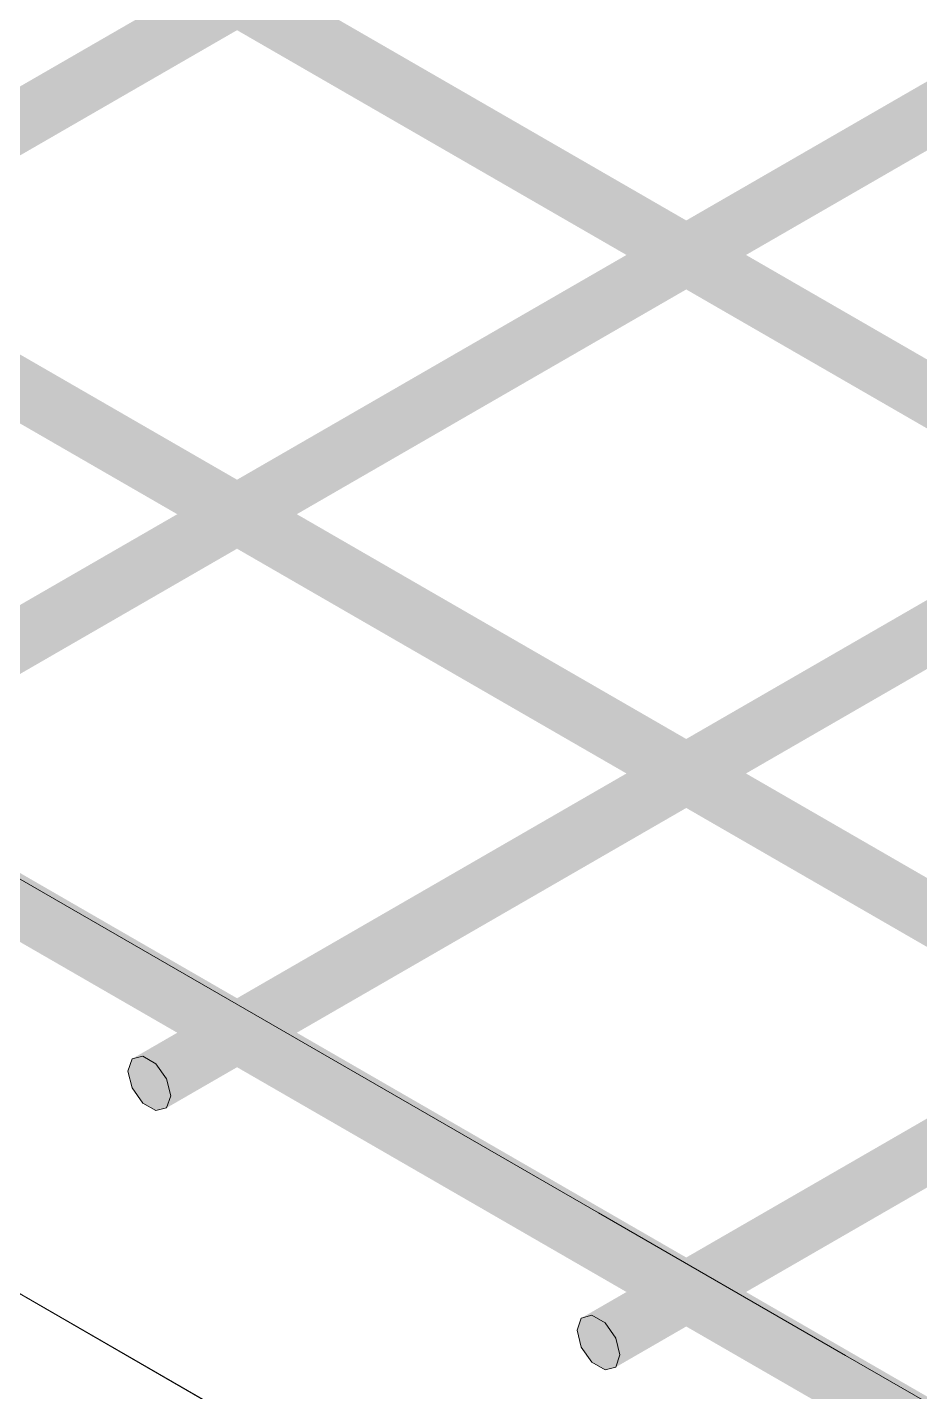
# Model space of a CAD drawing. Header units: metres. Extents: x 349122 to 349453, y 9281252 to 9281971.
# Drawn here: x 349267.884 to 349268.228, y 9281653.451 to 9281653.977 of the extents above; entities that cross this region are included whole.
import ezdxf

# ---------------------------------------------------------------- set-up
doc = ezdxf.new("R2010")
doc.units = ezdxf.units.M
doc.header["$LTSCALE"] = 0.25
doc.layers.add('ISO-3D', color=7, linetype='CONTINUOUS', lineweight=13)
doc.layers.add('ISO-3D-ARISTAS', color=250, linetype='CONTINUOUS', lineweight=13)

msp = doc.modelspace()

# ---------------------------------------------------------------- linework, layer by layer
at = {"layer": 'ISO-3D', "true_color": 0x603d28}
for points in [[(349268.00614, 9281653.97535), (349268.00456, 9281653.98004), (349267.92353, 9281654.02304), (349267.92195, 9281654.02773)], [(349267.98964, 9281653.96583), (349267.99121, 9281653.96114), (349267.90703, 9281654.01352), (349267.90861, 9281654.00883)], [(349267.99121, 9281653.96114), (349267.99534, 9281653.96006), (349267.90861, 9281654.00883), (349267.91273, 9281654.00775)], [(349268.08717, 9281653.93235), (349268.08304, 9281653.93343), (349268.00456, 9281653.98004), (349268.00044, 9281653.98112)], [(349268.08874, 9281653.92766), (349268.08717, 9281653.93235), (349268.00614, 9281653.97535), (349268.00456, 9281653.98004)], [(349268.07224, 9281653.91813), (349268.07382, 9281653.91344), (349267.98964, 9281653.96583), (349267.99121, 9281653.96114)], [(349268.07382, 9281653.91344), (349268.07794, 9281653.91237), (349267.99121, 9281653.96114), (349267.99534, 9281653.96006)], [(349268.16977, 9281653.88466), (349268.16565, 9281653.88573), (349268.08717, 9281653.93235), (349268.08304, 9281653.93343)], [(349268.17135, 9281653.87997), (349268.16977, 9281653.88466), (349268.08874, 9281653.92766), (349268.08717, 9281653.93235)], [(349268.15485, 9281653.87044), (349268.15642, 9281653.86575), (349268.07224, 9281653.91813), (349268.07382, 9281653.91344)], [(349268.15642, 9281653.86575), (349268.16055, 9281653.86467), (349268.07382, 9281653.91344), (349268.07794, 9281653.91237)], [(349268.25238, 9281653.83696), (349268.24825, 9281653.83804), (349268.16977, 9281653.88466), (349268.16565, 9281653.88573)], [(349267.91396, 9281653.83235), (349267.90984, 9281653.83343), (349267.83136, 9281653.88004), (349267.82723, 9281653.88112)], [(349268.25395, 9281653.83227), (349268.25238, 9281653.83696), (349268.17135, 9281653.87997), (349268.16977, 9281653.88466)], [(349267.91554, 9281653.82766), (349267.91396, 9281653.83235), (349267.83293, 9281653.87535), (349267.83136, 9281653.88004)], [(349268.23745, 9281653.82275), (349268.23903, 9281653.81806), (349268.15485, 9281653.87044), (349268.15642, 9281653.86575)], [(349267.89904, 9281653.81813), (349267.90061, 9281653.81344), (349267.81643, 9281653.86583), (349267.81801, 9281653.86114)], [(349268.23903, 9281653.81806), (349268.24315, 9281653.81698), (349268.15642, 9281653.86575), (349268.16055, 9281653.86467)], [(349267.90061, 9281653.81344), (349267.90474, 9281653.81237), (349267.81801, 9281653.86114), (349267.82213, 9281653.86006)], [(349267.99657, 9281653.78466), (349267.99244, 9281653.78573), (349267.91396, 9281653.83235), (349267.90984, 9281653.83343)], [(349267.99814, 9281653.77997), (349267.99657, 9281653.78466), (349267.91554, 9281653.82766), (349267.91396, 9281653.83235)], [(349267.98164, 9281653.77044), (349267.98322, 9281653.76575), (349267.89904, 9281653.81813), (349267.90061, 9281653.81344)], [(349267.98322, 9281653.76575), (349267.98734, 9281653.76467), (349267.90061, 9281653.81344), (349267.90474, 9281653.81237)], [(349268.07917, 9281653.73696), (349268.07505, 9281653.73804), (349267.99657, 9281653.78466), (349267.99244, 9281653.78573)], [(349268.08075, 9281653.73227), (349268.07917, 9281653.73696), (349267.99814, 9281653.77997), (349267.99657, 9281653.78466)], [(349268.06425, 9281653.72275), (349268.06582, 9281653.71806), (349267.98164, 9281653.77044), (349267.98322, 9281653.76575)], [(349268.06582, 9281653.71806), (349268.06995, 9281653.71698), (349267.98322, 9281653.76575), (349267.98734, 9281653.76467)], [(349268.16178, 9281653.68927), (349268.15765, 9281653.69035), (349268.07917, 9281653.73696), (349268.07505, 9281653.73804)], [(349268.16335, 9281653.68458), (349268.16178, 9281653.68927), (349268.08075, 9281653.73227), (349268.07917, 9281653.73696)], [(349268.14685, 9281653.67506), (349268.14843, 9281653.67037), (349268.06425, 9281653.72275), (349268.06582, 9281653.71806)], [(349268.14843, 9281653.67037), (349268.15255, 9281653.66929), (349268.06582, 9281653.71806), (349268.06995, 9281653.71698)], [(349267.90597, 9281653.63696), (349267.90184, 9281653.63804), (349267.82336, 9281653.68466), (349267.81924, 9281653.68573)], [(349268.24438, 9281653.64158), (349268.24026, 9281653.64266), (349268.16178, 9281653.68927), (349268.15765, 9281653.69035)], [(349268.24596, 9281653.63689), (349268.24438, 9281653.64158), (349268.16335, 9281653.68458), (349268.16178, 9281653.68927)], [(349267.90754, 9281653.63227), (349267.90597, 9281653.63696), (349267.82494, 9281653.67997), (349267.82336, 9281653.68466)], [(349268.22946, 9281653.62736), (349268.23104, 9281653.62268), (349268.14685, 9281653.67506), (349268.14843, 9281653.67037)], [(349267.89104, 9281653.62275), (349267.89262, 9281653.61806), (349267.80844, 9281653.67044), (349267.81001, 9281653.66575)], [(349268.23104, 9281653.62268), (349268.23516, 9281653.6216), (349268.14843, 9281653.67037), (349268.15255, 9281653.66929)], [(349267.89262, 9281653.61806), (349267.89674, 9281653.61698), (349267.81001, 9281653.66575), (349267.81414, 9281653.66467)], [(349267.98857, 9281653.58927), (349267.98445, 9281653.59035), (349267.90597, 9281653.63696), (349267.90184, 9281653.63804)], [(349267.99015, 9281653.58458), (349267.98857, 9281653.58927), (349267.90754, 9281653.63227), (349267.90597, 9281653.63696)], [(349267.97365, 9281653.57506), (349267.97523, 9281653.57037), (349267.89104, 9281653.62275), (349267.89262, 9281653.61806)], [(349267.97523, 9281653.57037), (349267.97935, 9281653.56929), (349267.89262, 9281653.61806), (349267.89674, 9281653.61698)], [(349268.07118, 9281653.54158), (349268.06705, 9281653.54266), (349267.98857, 9281653.58927), (349267.98445, 9281653.59035)], [(349268.07275, 9281653.53689), (349268.07118, 9281653.54158), (349267.99015, 9281653.58458), (349267.98857, 9281653.58927)], [(349268.05626, 9281653.52736), (349268.05783, 9281653.52268), (349267.97365, 9281653.57506), (349267.97523, 9281653.57037)], [(349268.05783, 9281653.52268), (349268.06195, 9281653.5216), (349267.97523, 9281653.57037), (349267.97935, 9281653.56929)], [(349268.15378, 9281653.49389), (349268.14966, 9281653.49497), (349268.07118, 9281653.54158), (349268.06705, 9281653.54266)], [(349268.15536, 9281653.4892), (349268.15378, 9281653.49389), (349268.07275, 9281653.53689), (349268.07118, 9281653.54158)], [(349268.13886, 9281653.47967), (349268.14044, 9281653.47498), (349268.05626, 9281653.52736), (349268.05783, 9281653.52268)], [(349268.14044, 9281653.47498), (349268.14456, 9281653.4739), (349268.05783, 9281653.52268), (349268.06195, 9281653.5216)], [(349268.23639, 9281653.44619), (349268.23226, 9281653.44727), (349268.15378, 9281653.49389), (349268.14966, 9281653.49497)], [(349268.23796, 9281653.4415), (349268.23639, 9281653.44619), (349268.15536, 9281653.4892), (349268.15378, 9281653.49389)], [(349268.22147, 9281653.43198), (349268.22304, 9281653.42729), (349268.13886, 9281653.47967), (349268.14044, 9281653.47498)], [(349268.22304, 9281653.42729), (349268.22717, 9281653.42621), (349268.14044, 9281653.47498), (349268.14456, 9281653.4739)]]:
    msp.add_solid(points, dxfattribs=at)
at = {"layer": 'ISO-3D', "true_color": 0x865538}
for points in [[(349267.99534, 9281653.97818), (349267.99121, 9281653.97233), (349267.91273, 9281654.02587), (349267.90861, 9281654.02003)], [(349268.00044, 9281653.963), (349268.00456, 9281653.96884), (349267.91783, 9281654.01069), (349267.92195, 9281654.01654)], [(349268.07794, 9281653.93048), (349268.07382, 9281653.92464), (349267.99534, 9281653.97818), (349267.99121, 9281653.97233)], [(349268.08304, 9281653.91531), (349268.08717, 9281653.92115), (349268.00044, 9281653.963), (349268.00456, 9281653.96884)], [(349268.16055, 9281653.88279), (349268.15642, 9281653.87695), (349268.07794, 9281653.93048), (349268.07382, 9281653.92464)], [(349268.16565, 9281653.86762), (349268.16977, 9281653.87346), (349268.08304, 9281653.91531), (349268.08717, 9281653.92115)], [(349268.24315, 9281653.8351), (349268.23903, 9281653.82926), (349268.16055, 9281653.88279), (349268.15642, 9281653.87695)], [(349267.90474, 9281653.83048), (349267.90061, 9281653.82464), (349267.82213, 9281653.87818), (349267.81801, 9281653.87233)], [(349268.24825, 9281653.81992), (349268.25238, 9281653.82577), (349268.16565, 9281653.86762), (349268.16977, 9281653.87346)], [(349267.90984, 9281653.81531), (349267.91396, 9281653.82115), (349267.82723, 9281653.863), (349267.83136, 9281653.86884)], [(349267.98734, 9281653.78279), (349267.98322, 9281653.77695), (349267.90474, 9281653.83048), (349267.90061, 9281653.82464)], [(349267.99244, 9281653.76762), (349267.99657, 9281653.77346), (349267.90984, 9281653.81531), (349267.91396, 9281653.82115)], [(349268.06995, 9281653.7351), (349268.06582, 9281653.72926), (349267.98734, 9281653.78279), (349267.98322, 9281653.77695)], [(349268.07505, 9281653.71992), (349268.07917, 9281653.72577), (349267.99244, 9281653.76762), (349267.99657, 9281653.77346)], [(349268.15255, 9281653.68741), (349268.14843, 9281653.68156), (349268.06995, 9281653.7351), (349268.06582, 9281653.72926)], [(349268.15765, 9281653.67223), (349268.16178, 9281653.67807), (349268.07505, 9281653.71992), (349268.07917, 9281653.72577)], [(349268.23516, 9281653.63971), (349268.23104, 9281653.63387), (349268.15255, 9281653.68741), (349268.14843, 9281653.68156)], [(349267.89674, 9281653.6351), (349267.89262, 9281653.62926), (349267.81414, 9281653.68279), (349267.81001, 9281653.67695)], [(349268.24026, 9281653.62454), (349268.24438, 9281653.63038), (349268.15765, 9281653.67223), (349268.16178, 9281653.67807)], [(349267.90184, 9281653.61992), (349267.90597, 9281653.62577), (349267.81924, 9281653.66762), (349267.82336, 9281653.67346)], [(349267.97935, 9281653.58741), (349267.97523, 9281653.58156), (349267.89674, 9281653.6351), (349267.89262, 9281653.62926)], [(349267.98445, 9281653.57223), (349267.98857, 9281653.57807), (349267.90184, 9281653.61992), (349267.90597, 9281653.62577)], [(349268.06195, 9281653.53971), (349268.05783, 9281653.53387), (349267.97935, 9281653.58741), (349267.97523, 9281653.58156)], [(349268.06705, 9281653.52454), (349268.07118, 9281653.53038), (349267.98445, 9281653.57223), (349267.98857, 9281653.57807)], [(349268.14456, 9281653.49202), (349268.14044, 9281653.48618), (349268.06195, 9281653.53971), (349268.05783, 9281653.53387)], [(349268.14966, 9281653.47685), (349268.15378, 9281653.48269), (349268.06705, 9281653.52454), (349268.07118, 9281653.53038)], [(349268.22717, 9281653.44433), (349268.22304, 9281653.43849), (349268.14456, 9281653.49202), (349268.14044, 9281653.48618)], [(349268.23226, 9281653.42916), (349268.23639, 9281653.435), (349268.14966, 9281653.47685), (349268.15378, 9281653.48269)]]:
    msp.add_solid(points, dxfattribs=at)
at = {"layer": 'ISO-3D', "true_color": 0x7b4f34}
for points in [[(349268.00456, 9281653.96884), (349268.00614, 9281653.97535), (349267.92195, 9281654.01654), (349267.92353, 9281654.02304)], [(349267.99121, 9281653.97233), (349267.98964, 9281653.96583), (349267.90861, 9281654.02003), (349267.90703, 9281654.01352)], [(349268.08717, 9281653.92115), (349268.08874, 9281653.92766), (349268.00456, 9281653.96884), (349268.00614, 9281653.97535)], [(349268.07382, 9281653.92464), (349268.07224, 9281653.91813), (349267.99121, 9281653.97233), (349267.98964, 9281653.96583)], [(349268.16977, 9281653.87346), (349268.17135, 9281653.87997), (349268.08717, 9281653.92115), (349268.08874, 9281653.92766)], [(349268.15642, 9281653.87695), (349268.15485, 9281653.87044), (349268.07382, 9281653.92464), (349268.07224, 9281653.91813)], [(349267.91396, 9281653.82115), (349267.91554, 9281653.82766), (349267.83136, 9281653.86884), (349267.83293, 9281653.87535)], [(349268.23903, 9281653.82926), (349268.23745, 9281653.82275), (349268.15642, 9281653.87695), (349268.15485, 9281653.87044)], [(349268.25238, 9281653.82577), (349268.25395, 9281653.83227), (349268.16977, 9281653.87346), (349268.17135, 9281653.87997)], [(349267.90061, 9281653.82464), (349267.89904, 9281653.81813), (349267.81801, 9281653.87233), (349267.81643, 9281653.86583)], [(349267.99657, 9281653.77346), (349267.99814, 9281653.77997), (349267.91396, 9281653.82115), (349267.91554, 9281653.82766)], [(349267.98322, 9281653.77695), (349267.98164, 9281653.77044), (349267.90061, 9281653.82464), (349267.89904, 9281653.81813)], [(349268.06582, 9281653.72926), (349268.06425, 9281653.72275), (349267.98322, 9281653.77695), (349267.98164, 9281653.77044)], [(349268.07917, 9281653.72577), (349268.08075, 9281653.73227), (349267.99657, 9281653.77346), (349267.99814, 9281653.77997)], [(349268.14843, 9281653.68156), (349268.14685, 9281653.67506), (349268.06582, 9281653.72926), (349268.06425, 9281653.72275)], [(349268.16178, 9281653.67807), (349268.16335, 9281653.68458), (349268.07917, 9281653.72577), (349268.08075, 9281653.73227)], [(349268.23104, 9281653.63387), (349268.22946, 9281653.62736), (349268.14843, 9281653.68156), (349268.14685, 9281653.67506)], [(349268.24438, 9281653.63038), (349268.24596, 9281653.63689), (349268.16178, 9281653.67807), (349268.16335, 9281653.68458)], [(349267.89262, 9281653.62926), (349267.89104, 9281653.62275), (349267.81001, 9281653.67695), (349267.80844, 9281653.67044)], [(349267.90597, 9281653.62577), (349267.90754, 9281653.63227), (349267.82336, 9281653.67346), (349267.82494, 9281653.67997)], [(349267.97523, 9281653.58156), (349267.97365, 9281653.57506), (349267.89262, 9281653.62926), (349267.89104, 9281653.62275)], [(349267.98857, 9281653.57807), (349267.99015, 9281653.58458), (349267.90597, 9281653.62577), (349267.90754, 9281653.63227)], [(349268.05783, 9281653.53387), (349268.05626, 9281653.52736), (349267.97523, 9281653.58156), (349267.97365, 9281653.57506)], [(349268.07118, 9281653.53038), (349268.07275, 9281653.53689), (349267.98857, 9281653.57807), (349267.99015, 9281653.58458)], [(349268.14044, 9281653.48618), (349268.13886, 9281653.47967), (349268.05783, 9281653.53387), (349268.05626, 9281653.52736)], [(349268.15378, 9281653.48269), (349268.15536, 9281653.4892), (349268.07118, 9281653.53038), (349268.07275, 9281653.53689)], [(349268.22304, 9281653.43849), (349268.22147, 9281653.43198), (349268.14044, 9281653.48618), (349268.13886, 9281653.47967)], [(349268.23639, 9281653.435), (349268.23796, 9281653.4415), (349268.15378, 9281653.48269), (349268.15536, 9281653.4892)]]:
    msp.add_solid(points, dxfattribs=at)
at = {"layer": 'ISO-3D', "true_color": 0x553624}
for points in [[(349267.98964, 9281654.01322), (349267.99121, 9281654.01791), (349267.90703, 9281653.96553), (349267.90861, 9281653.97022)], [(349268.00614, 9281654.0037), (349268.00456, 9281653.99901), (349267.92353, 9281653.95601), (349267.92195, 9281653.95132)], [(349267.90703, 9281653.96553), (349267.90861, 9281653.97022), (349267.82443, 9281653.91784), (349267.826, 9281653.92253)], [(349268.24545, 9281653.96092), (349268.24702, 9281653.96561), (349268.16284, 9281653.91322), (349268.16442, 9281653.91791)], [(349267.92353, 9281653.95601), (349267.92195, 9281653.95132), (349267.84092, 9281653.90831), (349267.83935, 9281653.90363)], [(349268.26195, 9281653.95139), (349268.26037, 9281653.9467), (349268.17934, 9281653.9037), (349268.17777, 9281653.89901)], [(349268.16284, 9281653.91322), (349268.16442, 9281653.91791), (349268.08024, 9281653.86553), (349268.08181, 9281653.87022)], [(349268.17934, 9281653.9037), (349268.17777, 9281653.89901), (349268.09674, 9281653.85601), (349268.09516, 9281653.85132)], [(349268.08024, 9281653.86553), (349268.08181, 9281653.87022), (349267.99763, 9281653.81784), (349267.99921, 9281653.82253)], [(349268.09674, 9281653.85601), (349268.09516, 9281653.85132), (349268.01413, 9281653.80831), (349268.01255, 9281653.80363)], [(349267.99763, 9281653.81784), (349267.99921, 9281653.82253), (349267.91503, 9281653.77015), (349267.9166, 9281653.77484)], [(349268.01413, 9281653.80831), (349268.01255, 9281653.80363), (349267.93152, 9281653.76062), (349267.92995, 9281653.75593)], [(349267.91503, 9281653.77015), (349267.9166, 9281653.77484), (349267.83242, 9281653.72245), (349267.834, 9281653.72714)], [(349268.25344, 9281653.76553), (349268.25502, 9281653.77022), (349268.17084, 9281653.71784), (349268.17241, 9281653.72253)], [(349267.93152, 9281653.76062), (349267.92995, 9281653.75593), (349267.84892, 9281653.71293), (349267.84734, 9281653.70824)], [(349268.26994, 9281653.75601), (349268.26836, 9281653.75132), (349268.18733, 9281653.70831), (349268.18576, 9281653.70363)], [(349268.17084, 9281653.71784), (349268.17241, 9281653.72253), (349268.08823, 9281653.67015), (349268.08981, 9281653.67484)], [(349268.18733, 9281653.70831), (349268.18576, 9281653.70363), (349268.10473, 9281653.66062), (349268.10315, 9281653.65593)], [(349268.08823, 9281653.67015), (349268.08981, 9281653.67484), (349268.00563, 9281653.62245), (349268.0072, 9281653.62714)], [(349268.10473, 9281653.66062), (349268.10315, 9281653.65593), (349268.02212, 9281653.61293), (349268.02055, 9281653.60824)], [(349268.00563, 9281653.62245), (349268.0072, 9281653.62714), (349267.92302, 9281653.57476), (349267.9246, 9281653.57945)], [(349268.02212, 9281653.61293), (349268.02055, 9281653.60824), (349267.93952, 9281653.56524), (349267.93794, 9281653.56055)], [(349268.26144, 9281653.57015), (349268.26301, 9281653.57484), (349268.17883, 9281653.52245), (349268.18041, 9281653.52714)], [(349268.27793, 9281653.56062), (349268.27636, 9281653.55593), (349268.19533, 9281653.51293), (349268.19375, 9281653.50824)], [(349268.17883, 9281653.52245), (349268.18041, 9281653.52714), (349268.09623, 9281653.47476), (349268.0978, 9281653.47945)], [(349268.19533, 9281653.51293), (349268.19375, 9281653.50824), (349268.11272, 9281653.46524), (349268.11115, 9281653.46055)]]:
    msp.add_solid(points, dxfattribs=at)
at = {"layer": 'ISO-3D', "true_color": 0x67422b}
for points in [[(349267.99121, 9281654.01791), (349267.99534, 9281654.01899), (349267.90861, 9281653.97022), (349267.91273, 9281653.9713)], [(349268.00456, 9281653.99901), (349268.00044, 9281653.99793), (349267.92195, 9281653.95132), (349267.91783, 9281653.95024)], [(349267.90861, 9281653.97022), (349267.91273, 9281653.9713), (349267.826, 9281653.92253), (349267.83013, 9281653.92361)], [(349268.24702, 9281653.96561), (349268.25115, 9281653.96668), (349268.16442, 9281653.91791), (349268.16854, 9281653.91899)], [(349267.92195, 9281653.95132), (349267.91783, 9281653.95024), (349267.83935, 9281653.90363), (349267.83522, 9281653.90255)], [(349268.26037, 9281653.9467), (349268.25625, 9281653.94562), (349268.17777, 9281653.89901), (349268.17364, 9281653.89793)], [(349268.16442, 9281653.91791), (349268.16854, 9281653.91899), (349268.08181, 9281653.87022), (349268.08594, 9281653.8713)], [(349268.17777, 9281653.89901), (349268.17364, 9281653.89793), (349268.09516, 9281653.85132), (349268.09104, 9281653.85024)], [(349268.08181, 9281653.87022), (349268.08594, 9281653.8713), (349267.99921, 9281653.82253), (349268.00333, 9281653.82361)], [(349268.09516, 9281653.85132), (349268.09104, 9281653.85024), (349268.01255, 9281653.80363), (349268.00843, 9281653.80255)], [(349267.99921, 9281653.82253), (349268.00333, 9281653.82361), (349267.9166, 9281653.77484), (349267.92073, 9281653.77592)], [(349268.01255, 9281653.80363), (349268.00843, 9281653.80255), (349267.92995, 9281653.75593), (349267.92582, 9281653.75485)], [(349267.9166, 9281653.77484), (349267.92073, 9281653.77592), (349267.834, 9281653.72714), (349267.83812, 9281653.72822)], [(349268.25502, 9281653.77022), (349268.25914, 9281653.7713), (349268.17241, 9281653.72253), (349268.17654, 9281653.72361)], [(349267.92995, 9281653.75593), (349267.92582, 9281653.75485), (349267.84734, 9281653.70824), (349267.84322, 9281653.70716)], [(349268.26836, 9281653.75132), (349268.26424, 9281653.75024), (349268.18576, 9281653.70363), (349268.18163, 9281653.70255)], [(349268.17241, 9281653.72253), (349268.17654, 9281653.72361), (349268.08981, 9281653.67484), (349268.09393, 9281653.67592)], [(349268.18576, 9281653.70363), (349268.18163, 9281653.70255), (349268.10315, 9281653.65593), (349268.09903, 9281653.65485)], [(349268.08981, 9281653.67484), (349268.09393, 9281653.67592), (349268.0072, 9281653.62714), (349268.01133, 9281653.62822)], [(349268.10315, 9281653.65593), (349268.09903, 9281653.65485), (349268.02055, 9281653.60824), (349268.01642, 9281653.60716)], [(349268.0072, 9281653.62714), (349268.01133, 9281653.62822), (349267.9246, 9281653.57945), (349267.92872, 9281653.58053)], [(349268.02055, 9281653.60824), (349268.01642, 9281653.60716), (349267.93794, 9281653.56055), (349267.93382, 9281653.55947)], [(349268.26301, 9281653.57484), (349268.26714, 9281653.57592), (349268.18041, 9281653.52714), (349268.18453, 9281653.52822)], [(349268.27636, 9281653.55593), (349268.27223, 9281653.55485), (349268.19375, 9281653.50824), (349268.18963, 9281653.50716)], [(349268.18041, 9281653.52714), (349268.18453, 9281653.52822), (349268.0978, 9281653.47945), (349268.10193, 9281653.48053)], [(349268.19375, 9281653.50824), (349268.18963, 9281653.50716), (349268.11115, 9281653.46055), (349268.10702, 9281653.45947)]]:
    msp.add_solid(points, dxfattribs=at)
at = {"layer": 'ISO-3D', "true_color": 0x7c4f34}
for points in [[(349267.99534, 9281654.01899), (349268.00044, 9281654.01605), (349267.91273, 9281653.9713), (349267.91783, 9281653.96836)], [(349267.99534, 9281653.96006), (349268.00044, 9281653.963), (349267.91273, 9281654.00775), (349267.91783, 9281654.01069)], [(349268.00044, 9281653.99793), (349267.99534, 9281654.00087), (349267.91783, 9281653.95024), (349267.91273, 9281653.95318)], [(349268.08304, 9281653.93343), (349268.07794, 9281653.93048), (349268.00044, 9281653.98112), (349267.99534, 9281653.97818)], [(349267.91273, 9281653.9713), (349267.91783, 9281653.96836), (349267.83013, 9281653.92361), (349267.83522, 9281653.92066)], [(349268.25115, 9281653.96668), (349268.25625, 9281653.96374), (349268.16854, 9281653.91899), (349268.17364, 9281653.91605)], [(349268.07794, 9281653.91237), (349268.08304, 9281653.91531), (349267.99534, 9281653.96006), (349268.00044, 9281653.963)], [(349267.91783, 9281653.95024), (349267.91273, 9281653.95318), (349267.83522, 9281653.90255), (349267.83013, 9281653.90549)], [(349268.25625, 9281653.94562), (349268.25115, 9281653.94857), (349268.17364, 9281653.89793), (349268.16854, 9281653.90087)], [(349268.16565, 9281653.88573), (349268.16055, 9281653.88279), (349268.08304, 9281653.93343), (349268.07794, 9281653.93048)], [(349268.16854, 9281653.91899), (349268.17364, 9281653.91605), (349268.08594, 9281653.8713), (349268.09104, 9281653.86836)], [(349268.16055, 9281653.86467), (349268.16565, 9281653.86762), (349268.07794, 9281653.91237), (349268.08304, 9281653.91531)], [(349268.17364, 9281653.89793), (349268.16854, 9281653.90087), (349268.09104, 9281653.85024), (349268.08594, 9281653.85318)], [(349268.24825, 9281653.83804), (349268.24315, 9281653.8351), (349268.16565, 9281653.88573), (349268.16055, 9281653.88279)], [(349267.90984, 9281653.83343), (349267.90474, 9281653.83048), (349267.82723, 9281653.88112), (349267.82213, 9281653.87818)], [(349268.08594, 9281653.8713), (349268.09104, 9281653.86836), (349268.00333, 9281653.82361), (349268.00843, 9281653.82066)], [(349268.24315, 9281653.81698), (349268.24825, 9281653.81992), (349268.16055, 9281653.86467), (349268.16565, 9281653.86762)], [(349267.90474, 9281653.81237), (349267.90984, 9281653.81531), (349267.82213, 9281653.86006), (349267.82723, 9281653.863)], [(349268.09104, 9281653.85024), (349268.08594, 9281653.85318), (349268.00843, 9281653.80255), (349268.00333, 9281653.80549)], [(349267.99244, 9281653.78573), (349267.98734, 9281653.78279), (349267.90984, 9281653.83343), (349267.90474, 9281653.83048)], [(349268.00333, 9281653.82361), (349268.00843, 9281653.82066), (349267.92073, 9281653.77592), (349267.92582, 9281653.77297)], [(349267.98734, 9281653.76467), (349267.99244, 9281653.76762), (349267.90474, 9281653.81237), (349267.90984, 9281653.81531)], [(349268.00843, 9281653.80255), (349268.00333, 9281653.80549), (349267.92582, 9281653.75485), (349267.92073, 9281653.7578)], [(349268.07505, 9281653.73804), (349268.06995, 9281653.7351), (349267.99244, 9281653.78573), (349267.98734, 9281653.78279)], [(349267.92073, 9281653.77592), (349267.92582, 9281653.77297), (349267.83812, 9281653.72822), (349267.84322, 9281653.72528)], [(349268.25914, 9281653.7713), (349268.26424, 9281653.76836), (349268.17654, 9281653.72361), (349268.18163, 9281653.72066)], [(349268.06995, 9281653.71698), (349268.07505, 9281653.71992), (349267.98734, 9281653.76467), (349267.99244, 9281653.76762)], [(349267.92582, 9281653.75485), (349267.92073, 9281653.7578), (349267.84322, 9281653.70716), (349267.83812, 9281653.71011)], [(349268.26424, 9281653.75024), (349268.25914, 9281653.75318), (349268.18163, 9281653.70255), (349268.17654, 9281653.70549)], [(349268.15765, 9281653.69035), (349268.15255, 9281653.68741), (349268.07505, 9281653.73804), (349268.06995, 9281653.7351)], [(349268.17654, 9281653.72361), (349268.18163, 9281653.72066), (349268.09393, 9281653.67592), (349268.09903, 9281653.67297)], [(349268.15255, 9281653.66929), (349268.15765, 9281653.67223), (349268.06995, 9281653.71698), (349268.07505, 9281653.71992)], [(349268.18163, 9281653.70255), (349268.17654, 9281653.70549), (349268.09903, 9281653.65485), (349268.09393, 9281653.6578)], [(349267.90184, 9281653.63804), (349267.89674, 9281653.6351), (349267.81924, 9281653.68573), (349267.81414, 9281653.68279)], [(349268.24026, 9281653.64266), (349268.23516, 9281653.63971), (349268.15765, 9281653.69035), (349268.15255, 9281653.68741)], [(349268.09393, 9281653.67592), (349268.09903, 9281653.67297), (349268.01133, 9281653.62822), (349268.01642, 9281653.62528)], [(349268.23516, 9281653.6216), (349268.24026, 9281653.62454), (349268.15255, 9281653.66929), (349268.15765, 9281653.67223)], [(349267.89674, 9281653.61698), (349267.90184, 9281653.61992), (349267.81414, 9281653.66467), (349267.81924, 9281653.66762)], [(349268.09903, 9281653.65485), (349268.09393, 9281653.6578), (349268.01642, 9281653.60716), (349268.01133, 9281653.61011)], [(349267.98445, 9281653.59035), (349267.97935, 9281653.58741), (349267.90184, 9281653.63804), (349267.89674, 9281653.6351)], [(349268.01133, 9281653.62822), (349268.01642, 9281653.62528), (349267.92872, 9281653.58053), (349267.93382, 9281653.57759)], [(349267.97935, 9281653.56929), (349267.98445, 9281653.57223), (349267.89674, 9281653.61698), (349267.90184, 9281653.61992)], [(349268.01642, 9281653.60716), (349268.01133, 9281653.61011), (349267.93382, 9281653.55947), (349267.92872, 9281653.56241)], [(349268.06705, 9281653.54266), (349268.06195, 9281653.53971), (349267.98445, 9281653.59035), (349267.97935, 9281653.58741)], [(349268.26714, 9281653.57592), (349268.27223, 9281653.57297), (349268.18453, 9281653.52822), (349268.18963, 9281653.52528)], [(349268.06195, 9281653.5216), (349268.06705, 9281653.52454), (349267.97935, 9281653.56929), (349267.98445, 9281653.57223)], [(349268.27223, 9281653.55485), (349268.26714, 9281653.5578), (349268.18963, 9281653.50716), (349268.18453, 9281653.51011)], [(349268.14966, 9281653.49497), (349268.14456, 9281653.49202), (349268.06705, 9281653.54266), (349268.06195, 9281653.53971)], [(349268.18453, 9281653.52822), (349268.18963, 9281653.52528), (349268.10193, 9281653.48053), (349268.10702, 9281653.47759)], [(349268.14456, 9281653.4739), (349268.14966, 9281653.47685), (349268.06195, 9281653.5216), (349268.06705, 9281653.52454)], [(349268.18963, 9281653.50716), (349268.18453, 9281653.51011), (349268.10702, 9281653.45947), (349268.10193, 9281653.46241)], [(349268.23226, 9281653.44727), (349268.22717, 9281653.44433), (349268.14966, 9281653.49497), (349268.14456, 9281653.49202)], [(349268.22717, 9281653.42621), (349268.23226, 9281653.42916), (349268.14456, 9281653.4739), (349268.14966, 9281653.47685)]]:
    msp.add_solid(points, dxfattribs=at)
at = {"layer": 'ISO-3D', "true_color": 0x70472f}
for points in [[(349267.99121, 9281654.00672), (349267.98964, 9281654.01322), (349267.90861, 9281653.95902), (349267.90703, 9281653.96553)], [(349268.00456, 9281654.01021), (349268.00614, 9281654.0037), (349267.92195, 9281653.96251), (349267.92353, 9281653.95601)], [(349267.90861, 9281653.95902), (349267.90703, 9281653.96553), (349267.826, 9281653.91133), (349267.82443, 9281653.91784)], [(349267.92195, 9281653.96251), (349267.92353, 9281653.95601), (349267.83935, 9281653.91482), (349267.84092, 9281653.90831)], [(349268.24702, 9281653.95441), (349268.24545, 9281653.96092), (349268.16442, 9281653.90672), (349268.16284, 9281653.91322)], [(349268.26037, 9281653.9579), (349268.26195, 9281653.95139), (349268.17777, 9281653.91021), (349268.17934, 9281653.9037)], [(349268.16442, 9281653.90672), (349268.16284, 9281653.91322), (349268.08181, 9281653.85902), (349268.08024, 9281653.86553)], [(349268.17777, 9281653.91021), (349268.17934, 9281653.9037), (349268.09516, 9281653.86251), (349268.09674, 9281653.85601)], [(349268.08181, 9281653.85902), (349268.08024, 9281653.86553), (349267.99921, 9281653.81133), (349267.99763, 9281653.81784)], [(349268.09516, 9281653.86251), (349268.09674, 9281653.85601), (349268.01255, 9281653.81482), (349268.01413, 9281653.80831)], [(349267.99921, 9281653.81133), (349267.99763, 9281653.81784), (349267.9166, 9281653.76364), (349267.91503, 9281653.77015)], [(349268.01255, 9281653.81482), (349268.01413, 9281653.80831), (349267.92995, 9281653.76713), (349267.93152, 9281653.76062)], [(349267.9166, 9281653.76364), (349267.91503, 9281653.77015), (349267.834, 9281653.71595), (349267.83242, 9281653.72245)], [(349267.92995, 9281653.76713), (349267.93152, 9281653.76062), (349267.84734, 9281653.71944), (349267.84892, 9281653.71293)], [(349268.25502, 9281653.75902), (349268.25344, 9281653.76553), (349268.17241, 9281653.71133), (349268.17084, 9281653.71784)], [(349268.26836, 9281653.76251), (349268.26994, 9281653.75601), (349268.18576, 9281653.71482), (349268.18733, 9281653.70831)], [(349268.17241, 9281653.71133), (349268.17084, 9281653.71784), (349268.08981, 9281653.66364), (349268.08823, 9281653.67015)], [(349268.18576, 9281653.71482), (349268.18733, 9281653.70831), (349268.10315, 9281653.66713), (349268.10473, 9281653.66062)], [(349268.08981, 9281653.66364), (349268.08823, 9281653.67015), (349268.0072, 9281653.61595), (349268.00563, 9281653.62245)], [(349268.10315, 9281653.66713), (349268.10473, 9281653.66062), (349268.02055, 9281653.61944), (349268.02212, 9281653.61293)], [(349268.0072, 9281653.61595), (349268.00563, 9281653.62245), (349267.9246, 9281653.56825), (349267.92302, 9281653.57476)], [(349268.02055, 9281653.61944), (349268.02212, 9281653.61293), (349267.93794, 9281653.57175), (349267.93952, 9281653.56524)], [(349268.26301, 9281653.56364), (349268.26144, 9281653.57015), (349268.18041, 9281653.51595), (349268.17883, 9281653.52245)], [(349268.27636, 9281653.56713), (349268.27793, 9281653.56062), (349268.19375, 9281653.51944), (349268.19533, 9281653.51293)], [(349268.18041, 9281653.51595), (349268.17883, 9281653.52245), (349268.0978, 9281653.46825), (349268.09623, 9281653.47476)], [(349268.19375, 9281653.51944), (349268.19533, 9281653.51293), (349268.11115, 9281653.47175), (349268.11272, 9281653.46524)]]:
    msp.add_solid(points, dxfattribs=at)
at = {"layer": 'ISO-3D', "true_color": 0x7f5135}
for points in [[(349268.00044, 9281654.01605), (349268.00456, 9281654.01021), (349267.91783, 9281653.96836), (349267.92195, 9281653.96251)], [(349267.99534, 9281654.00087), (349267.99121, 9281654.00672), (349267.91273, 9281653.95318), (349267.90861, 9281653.95902)], [(349267.91783, 9281653.96836), (349267.92195, 9281653.96251), (349267.83522, 9281653.92066), (349267.83935, 9281653.91482)], [(349267.91273, 9281653.95318), (349267.90861, 9281653.95902), (349267.83013, 9281653.90549), (349267.826, 9281653.91133)], [(349268.25625, 9281653.96374), (349268.26037, 9281653.9579), (349268.17364, 9281653.91605), (349268.17777, 9281653.91021)], [(349268.25115, 9281653.94857), (349268.24702, 9281653.95441), (349268.16854, 9281653.90087), (349268.16442, 9281653.90672)], [(349268.17364, 9281653.91605), (349268.17777, 9281653.91021), (349268.09104, 9281653.86836), (349268.09516, 9281653.86251)], [(349268.16854, 9281653.90087), (349268.16442, 9281653.90672), (349268.08594, 9281653.85318), (349268.08181, 9281653.85902)], [(349268.09104, 9281653.86836), (349268.09516, 9281653.86251), (349268.00843, 9281653.82066), (349268.01255, 9281653.81482)], [(349268.08594, 9281653.85318), (349268.08181, 9281653.85902), (349268.00333, 9281653.80549), (349267.99921, 9281653.81133)], [(349268.00843, 9281653.82066), (349268.01255, 9281653.81482), (349267.92582, 9281653.77297), (349267.92995, 9281653.76713)], [(349268.00333, 9281653.80549), (349267.99921, 9281653.81133), (349267.92073, 9281653.7578), (349267.9166, 9281653.76364)], [(349267.92582, 9281653.77297), (349267.92995, 9281653.76713), (349267.84322, 9281653.72528), (349267.84734, 9281653.71944)], [(349268.26424, 9281653.76836), (349268.26836, 9281653.76251), (349268.18163, 9281653.72066), (349268.18576, 9281653.71482)], [(349267.92073, 9281653.7578), (349267.9166, 9281653.76364), (349267.83812, 9281653.71011), (349267.834, 9281653.71595)], [(349268.25914, 9281653.75318), (349268.25502, 9281653.75902), (349268.17654, 9281653.70549), (349268.17241, 9281653.71133)], [(349268.18163, 9281653.72066), (349268.18576, 9281653.71482), (349268.09903, 9281653.67297), (349268.10315, 9281653.66713)], [(349268.17654, 9281653.70549), (349268.17241, 9281653.71133), (349268.09393, 9281653.6578), (349268.08981, 9281653.66364)], [(349268.09903, 9281653.67297), (349268.10315, 9281653.66713), (349268.01642, 9281653.62528), (349268.02055, 9281653.61944)], [(349268.09393, 9281653.6578), (349268.08981, 9281653.66364), (349268.01133, 9281653.61011), (349268.0072, 9281653.61595)], [(349268.01642, 9281653.62528), (349268.02055, 9281653.61944), (349267.93382, 9281653.57759), (349267.93794, 9281653.57175)], [(349268.01133, 9281653.61011), (349268.0072, 9281653.61595), (349267.92872, 9281653.56241), (349267.9246, 9281653.56825)], [(349268.27223, 9281653.57297), (349268.27636, 9281653.56713), (349268.18963, 9281653.52528), (349268.19375, 9281653.51944)], [(349268.26714, 9281653.5578), (349268.26301, 9281653.56364), (349268.18453, 9281653.51011), (349268.18041, 9281653.51595)], [(349268.18963, 9281653.52528), (349268.19375, 9281653.51944), (349268.10702, 9281653.47759), (349268.11115, 9281653.47175)], [(349268.18453, 9281653.51011), (349268.18041, 9281653.51595), (349268.10193, 9281653.46241), (349268.0978, 9281653.46825)]]:
    msp.add_solid(points, dxfattribs=at)
at = {"layer": 'ISO-3D', "true_color": 0x6f472f}
for points in [[(349267.93127, 9281653.57), (349267.9246, 9281653.57945), (349267.92872, 9281653.58053)], [(349267.93127, 9281653.57), (349267.92872, 9281653.58053), (349267.93382, 9281653.57759)], [(349267.93127, 9281653.57), (349267.92302, 9281653.57476), (349267.9246, 9281653.57945)], [(349267.93127, 9281653.57), (349267.93382, 9281653.57759), (349267.93794, 9281653.57175)], [(349267.93127, 9281653.57), (349267.9246, 9281653.56825), (349267.92302, 9281653.57476)], [(349267.93127, 9281653.57), (349267.92872, 9281653.56241), (349267.9246, 9281653.56825)], [(349267.93127, 9281653.57), (349267.93382, 9281653.55947), (349267.92872, 9281653.56241)], [(349267.93127, 9281653.57), (349267.93794, 9281653.57175), (349267.93952, 9281653.56524)], [(349267.93127, 9281653.57), (349267.93794, 9281653.56055), (349267.93382, 9281653.55947)], [(349267.93127, 9281653.57), (349267.93952, 9281653.56524), (349267.93794, 9281653.56055)], [(349268.10447, 9281653.47), (349268.0978, 9281653.47945), (349268.10193, 9281653.48053)], [(349268.10447, 9281653.47), (349268.10193, 9281653.48053), (349268.10702, 9281653.47759)], [(349268.10447, 9281653.47), (349268.09623, 9281653.47476), (349268.0978, 9281653.47945)], [(349268.10447, 9281653.47), (349268.10702, 9281653.47759), (349268.11115, 9281653.47175)], [(349268.10447, 9281653.47), (349268.0978, 9281653.46825), (349268.09623, 9281653.47476)], [(349268.10447, 9281653.47), (349268.10193, 9281653.46241), (349268.0978, 9281653.46825)], [(349268.10447, 9281653.47), (349268.10702, 9281653.45947), (349268.10193, 9281653.46241)], [(349268.10447, 9281653.47), (349268.11115, 9281653.47175), (349268.11272, 9281653.46524)], [(349268.10447, 9281653.47), (349268.11115, 9281653.46055), (349268.10702, 9281653.45947)], [(349268.10447, 9281653.47), (349268.11272, 9281653.46524), (349268.11115, 9281653.46055)]]:
    msp.add_solid(points, dxfattribs=at)
at = {"layer": 'ISO-3D-ARISTAS', "color": 250}
for p, q in [((349268.00055, 9281653.58), (349267.85333, 9281653.665)), ((349267.85333, 9281653.665), (349268.00055, 9281653.58)), ((349267.92872, 9281653.58053), (349267.9246, 9281653.57945)), ((349267.9246, 9281653.57945), (349267.92872, 9281653.58053)), ((349267.93382, 9281653.57759), (349267.92872, 9281653.58053)), ((349267.92872, 9281653.58053), (349267.93382, 9281653.57759)), ((349267.9246, 9281653.57945), (349267.92302, 9281653.57476)), ((349267.92302, 9281653.57476), (349267.9246, 9281653.57945)), ((349267.93794, 9281653.57175), (349267.93382, 9281653.57759)), ((349267.93382, 9281653.57759), (349267.93794, 9281653.57175)), ((349268.10447, 9281653.52), (349268.00055, 9281653.58)), ((349268.00055, 9281653.58), (349268.10447, 9281653.52)), ((349267.92302, 9281653.57476), (349267.9246, 9281653.56825)), ((349267.9246, 9281653.56825), (349267.92302, 9281653.57476)), ((349267.93952, 9281653.56524), (349267.93794, 9281653.57175)), ((349267.93794, 9281653.57175), (349267.93952, 9281653.56524)), ((349267.9246, 9281653.56825), (349267.92872, 9281653.56241)), ((349267.92872, 9281653.56241), (349267.9246, 9281653.56825)), ((349267.93794, 9281653.56055), (349267.93952, 9281653.56524)), ((349267.93952, 9281653.56524), (349267.93794, 9281653.56055)), ((349267.92872, 9281653.56241), (349267.93382, 9281653.55947)), ((349267.93382, 9281653.55947), (349267.92872, 9281653.56241)), ((349267.93382, 9281653.55947), (349267.93794, 9281653.56055)), ((349267.93794, 9281653.56055), (349267.93382, 9281653.55947)), ((349267.95849, 9281653.44429), (349267.79023, 9281653.54143)), ((349268.19974, 9281653.465), (349268.10447, 9281653.52)), ((349268.10447, 9281653.52), (349268.19974, 9281653.465)), ((349268.00055, 9281653.42), (349267.85333, 9281653.505)), ((349268.10193, 9281653.48053), (349268.0978, 9281653.47945)), ((349268.0978, 9281653.47945), (349268.10193, 9281653.48053)), ((349268.10702, 9281653.47759), (349268.10193, 9281653.48053)), ((349268.10193, 9281653.48053), (349268.10702, 9281653.47759)), ((349268.0978, 9281653.47945), (349268.09623, 9281653.47476)), ((349268.09623, 9281653.47476), (349268.0978, 9281653.47945)), ((349268.11115, 9281653.47175), (349268.10702, 9281653.47759)), ((349268.10702, 9281653.47759), (349268.11115, 9281653.47175)), ((349268.09623, 9281653.47476), (349268.0978, 9281653.46825)), ((349268.0978, 9281653.46825), (349268.09623, 9281653.47476)), ((349268.11272, 9281653.46524), (349268.11115, 9281653.47175)), ((349268.11115, 9281653.47175), (349268.11272, 9281653.46524)), ((349268.0978, 9281653.46825), (349268.10193, 9281653.46241)), ((349268.10193, 9281653.46241), (349268.0978, 9281653.46825)), ((349268.11115, 9281653.46055), (349268.11272, 9281653.46524)), ((349268.11272, 9281653.46524), (349268.11115, 9281653.46055)), ((349268.295, 9281653.41), (349268.19974, 9281653.465)), ((349268.19974, 9281653.465), (349268.295, 9281653.41)), ((349268.10193, 9281653.46241), (349268.10702, 9281653.45947)), ((349268.10702, 9281653.45947), (349268.10193, 9281653.46241)), ((349268.10702, 9281653.45947), (349268.11115, 9281653.46055)), ((349268.11115, 9281653.46055), (349268.10702, 9281653.45947))]:
    msp.add_line(p, q, dxfattribs=at)

doc.saveas('drawing.dxf')
